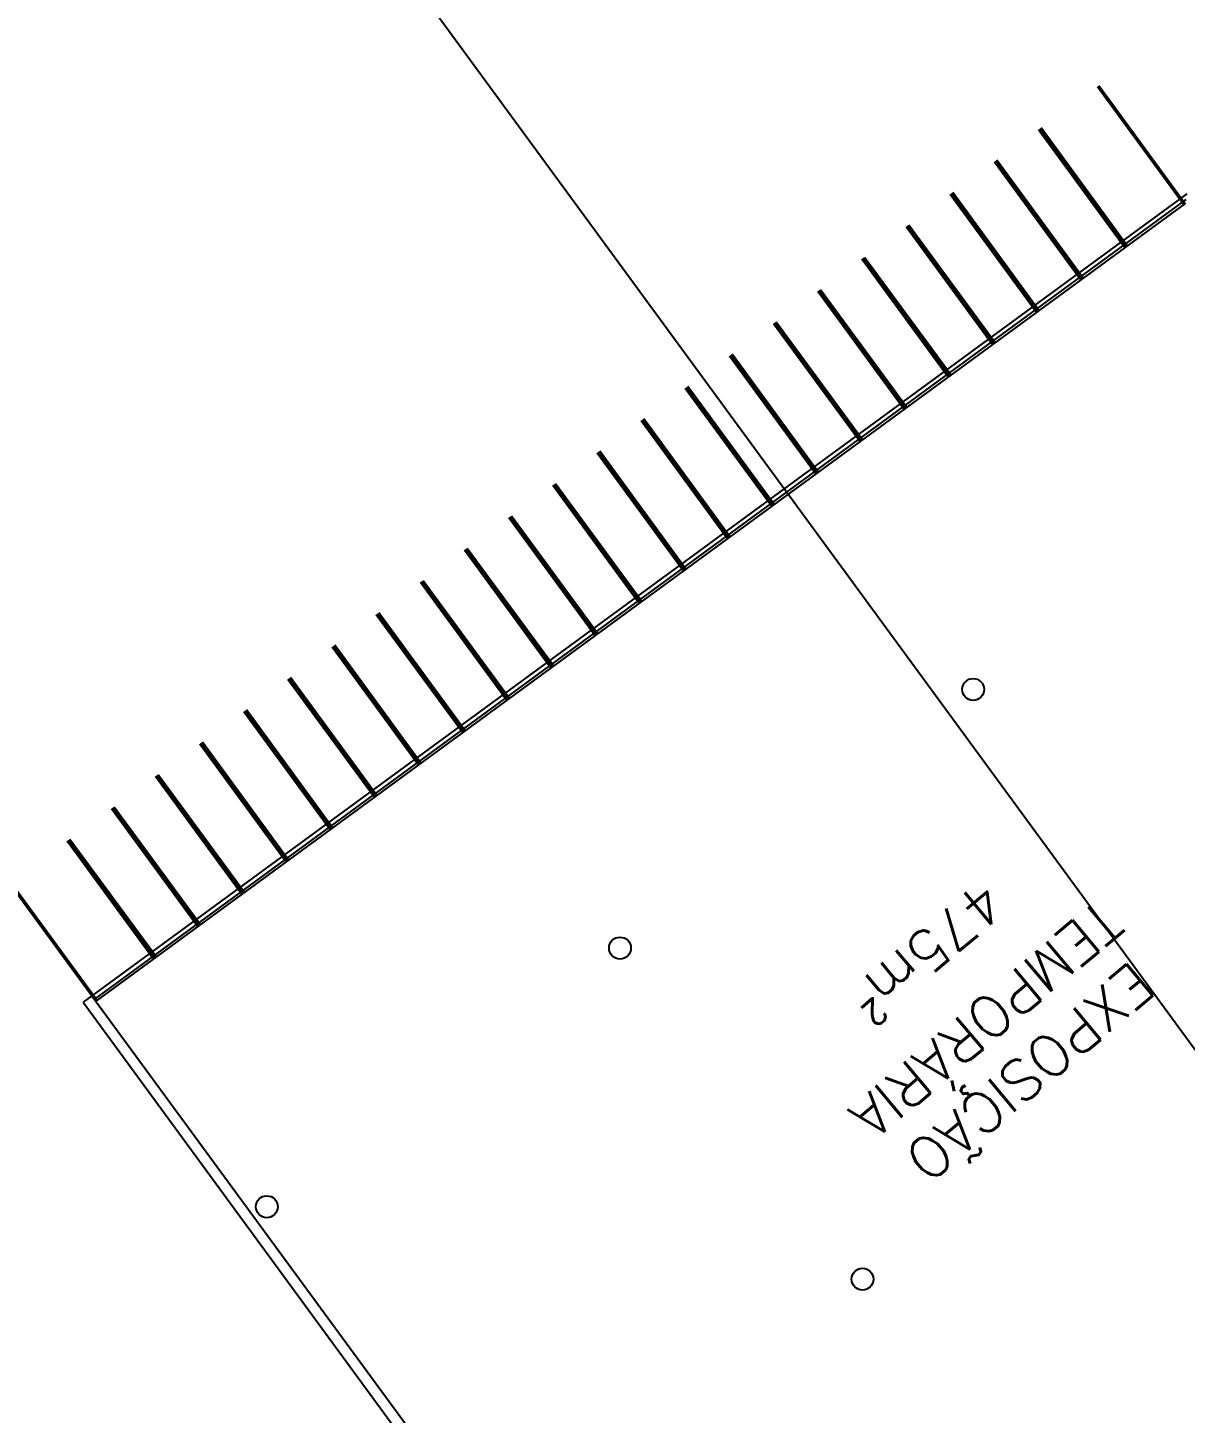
# Model space of a CAD drawing. Header units: millimetres. Extents: x 55520 to 96084, y -58491 to -49645.
# Drawn here: x 59529.35 to 59550.5, y -58252.52 to -58227.19 of the extents above; entities that cross this region are included whole.
import ezdxf

# ---------------------------------------------------------------- set-up
doc = ezdxf.new("R2010")
doc.units = ezdxf.units.MM
for name, color, linetype in [('Alvenaria Corte', 30, 'Continuous'), ('Alvenaria Vista', 40, 'Continuous'), ('ARQ-COTAS', 1, 'Continuous'), ('ARQ-TEXTO3', 3, 'Continuous'), ('Edificações', 6, 'Continuous'), ('Esquadrias', 241, 'Continuous'), ('Pilares', 181, 'Continuous')]:
    doc.layers.add(name, color=color, linetype=linetype)
doc.styles.add('ROMANS', font='romans.shx')

msp = doc.modelspace()

# ---------------------------------------------------------------- linework, layer by layer
at = {"layer": 'Alvenaria Corte'}
for p, q in [((59530.52, -58244.884), (59530.358, -58245.003)), ((59530.52, -58244.884), (59539.088, -58256.582)), ((59530.358, -58245.003), (59538.926, -58256.701))]:
    msp.add_line(p, q, dxfattribs=at)
at = {"layer": 'Alvenaria Vista', "color": 1}
msp.add_line((59550.527, -58230.231), (59530.52, -58244.884), dxfattribs=at)
at = {"layer": 'Alvenaria Vista'}
msp.add_open_spline([(59423.514, -58311.52), (59463.082, -58259.782), (59502.65, -58208.044), (59542.218, -58156.306), (59549.466, -58148.997), (59556.714, -58141.688), (59563.963, -58134.379), (59574.888, -58128.113), (59585.813, -58121.848), (59596.738, -58115.583), (59607.709, -58116.358), (59618.68, -58117.133), (59629.651, -58117.909), (59666.163, -58161.681), (59702.675, -58205.453), (59739.187, -58249.224), (59752.038, -58263.689), (59764.89, -58278.154), (59777.742, -58292.618)], degree=3, knots=[20.322416, 20.322416, 20.322416, 20.322416, 21.305376, 21.305376, 21.305376, 22.305376, 22.305376, 22.305376, 23.305376, 23.305376, 23.305376, 24.305376, 24.305376, 24.305376, 25.305376, 25.305376, 25.305376, 25.593369, 25.593369, 25.593369, 25.593369], dxfattribs=at)
at = {"layer": 'ARQ-COTAS'}
msp.add_lwpolyline([(59508.38, -58183.596), (59506.226, -58185.174), (59597.512, -58309.811), (59599.666, -58308.234)], dxfattribs=at)
at = {"layer": 'Edificações'}
for p, q in [((59548.897, -58228.266), (59550.476, -58230.423)), ((59548.921, -58228.249), (59550.5, -58230.405)), ((59547.818, -58229.057), (59549.397, -58231.213)), ((59547.842, -58229.039), (59549.421, -58231.196)), ((59547.866, -58229.021), (59549.446, -58231.178)), ((59547.011, -58229.648), (59548.59, -58231.804)), ((59547.035, -58229.63), (59548.615, -58231.786)), ((59547.059, -58229.612), (59548.639, -58231.769)), ((59546.204, -58230.238), (59547.784, -58232.395)), ((59546.228, -58230.221), (59547.808, -58232.377)), ((59546.253, -58230.203), (59547.832, -58232.36)), ((59545.397, -58230.829), (59546.977, -58232.986)), ((59545.422, -58230.812), (59547.001, -58232.968)), ((59545.446, -58230.794), (59547.025, -58232.95)), ((59544.591, -58231.42), (59546.17, -58233.577)), ((59544.615, -58231.403), (59546.194, -58233.559)), ((59544.639, -58231.385), (59546.219, -58233.541)), ((59543.784, -58232.011), (59545.363, -58234.168)), ((59543.808, -58231.993), (59545.388, -58234.15)), ((59543.832, -58231.976), (59545.412, -58234.132)), ((59542.977, -58232.602), (59544.557, -58234.759)), ((59543.001, -58232.584), (59544.581, -58234.741)), ((59543.026, -58232.567), (59544.605, -58234.723)), ((59542.17, -58233.193), (59543.75, -58235.349)), ((59542.195, -58233.175), (59543.774, -58235.332)), ((59542.219, -58233.157), (59543.798, -58235.314)), ((59541.364, -58233.784), (59542.943, -58235.94)), ((59541.388, -58233.766), (59542.967, -58235.923)), ((59541.412, -58233.748), (59542.991, -58235.905)), ((59540.557, -58234.375), (59542.136, -58236.531)), ((59540.581, -58234.357), (59542.161, -58236.513)), ((59540.605, -58234.339), (59542.185, -58236.496)), ((59539.75, -58234.966), (59541.33, -58237.122)), ((59539.774, -58234.948), (59541.354, -58237.104)), ((59539.799, -58234.93), (59541.378, -58237.087)), ((59538.943, -58235.556), (59540.523, -58237.713)), ((59538.968, -58235.539), (59540.547, -58237.695)), ((59538.992, -58235.521), (59540.571, -58237.677)), ((59538.137, -58236.147), (59539.716, -58238.304)), ((59538.161, -58236.13), (59539.74, -58238.286)), ((59538.185, -58236.112), (59539.764, -58238.268)), ((59537.33, -58236.738), (59538.909, -58238.895)), ((59537.354, -58236.72), (59538.933, -58238.877)), ((59537.378, -58236.703), (59538.958, -58238.859)), ((59536.523, -58237.329), (59538.103, -58239.486)), ((59536.547, -58237.311), (59538.127, -58239.468)), ((59536.571, -58237.294), (59538.151, -58239.45)), ((59535.716, -58237.92), (59537.296, -58240.076)), ((59535.741, -58237.902), (59537.32, -58240.059)), ((59535.765, -58237.884), (59537.344, -58240.041)), ((59534.91, -58238.511), (59536.489, -58240.667)), ((59534.934, -58238.493), (59536.513, -58240.65)), ((59534.958, -58238.475), (59536.537, -58240.632)), ((59534.103, -58239.102), (59535.682, -58241.258)), ((59534.127, -58239.084), (59535.706, -58241.24)), ((59534.151, -58239.066), (59535.731, -58241.223)), ((59533.296, -58239.693), (59534.876, -58241.849)), ((59533.32, -58239.675), (59534.9, -58241.831)), ((59533.344, -58239.657), (59534.924, -58241.814)), ((59532.489, -58240.283), (59534.069, -58242.44)), ((59532.513, -58240.266), (59534.093, -58242.422)), ((59532.538, -58240.248), (59534.117, -58242.405)), ((59531.683, -58240.874), (59533.262, -58243.031)), ((59531.707, -58240.857), (59533.286, -58243.013)), ((59531.731, -58240.839), (59533.31, -58242.995)), ((59530.876, -58241.465), (59532.455, -58243.622)), ((59530.9, -58241.447), (59532.479, -58243.604)), ((59530.924, -58241.43), (59532.504, -58243.586)), ((59530.069, -58242.056), (59531.648, -58244.213)), ((59530.093, -58242.038), (59531.673, -58244.195)), ((59530.117, -58242.021), (59531.697, -58244.177)), ((59529.014, -58242.829), (59530.594, -58244.985)), ((59529.038, -58242.811), (59530.618, -58244.967))]:
    msp.add_line(p, q, dxfattribs=at)
at = {"layer": 'Esquadrias'}
for p, q in [((59550.511, -58230.335), (59530.564, -58244.945)), ((59550.5, -58230.405), (59530.594, -58244.985))]:
    msp.add_line(p, q, dxfattribs=at)
at = {"layer": 'Pilares'}
for centre in [(59546.624, -58239.287), (59540.17, -58244.014), (59533.716, -58248.741), (59544.602, -58250.065)]:
    msp.add_circle(centre, 0.2, dxfattribs=at)

# ---------------------------------------------------------------- texts
at = {"layer": 'ARQ-TEXTO3', "color": 14, "insert": (59545.779, -58244.074), "char_height": 0.75, "attachment_point": 5, "rotation": 220.075, "style": 'ROMANS'}
msp.add_mtext('475m²', dxfattribs=at)
at = {"layer": 'ARQ-TEXTO3', "color": 14, "insert": (59547.261, -58245.803), "char_height": 0.75, "width": 3.29011, "attachment_point": 5, "rotation": 220.075, "style": 'ROMANS'}
msp.add_mtext('EXPOSIÇÃO TEMPORÁRIA', dxfattribs=at)

doc.saveas('drawing.dxf')
